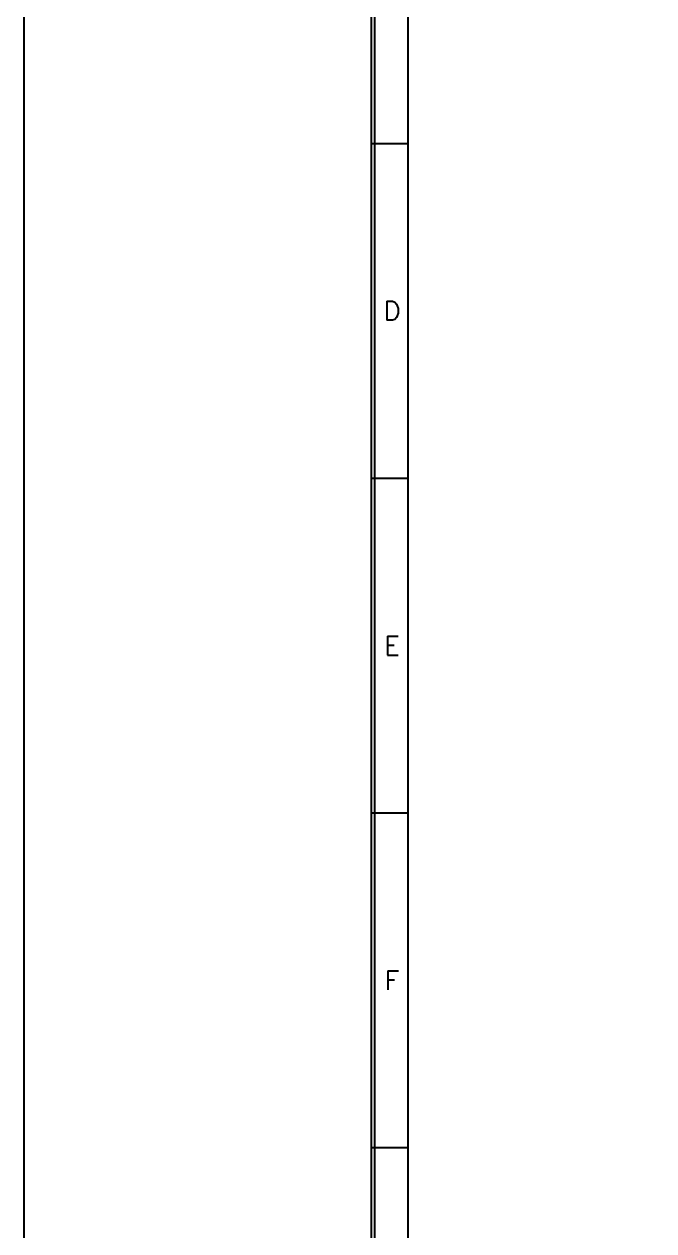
# Model space of a CAD drawing. Header units: millimetres. Extents: x 107 to 2900, y 85 to 3996.
# Drawn here: x 1879.8 to 2001.7, y 2777.8 to 3011.4 of the extents above; entities that cross this region are included whole.
import ezdxf
from ezdxf.enums import TextEntityAlignment as Align

# ---------------------------------------------------------------- set-up
doc = ezdxf.new("R2010")
doc.units = ezdxf.units.MM
for name, color, linetype in [('20', 2, 'Continuous'), ('30', 3, 'Continuous'), ('70', 7, 'Continuous')]:
    doc.layers.add(name, color=color, linetype=linetype)
doc.styles.add('SIMPLEX', font='SIMPLEX')

msp = doc.modelspace()

# ---------------------------------------------------------------- linework, layer by layer
msp.add_lwpolyline([(1879.826, 3363.289), (2900.497, 3363.289), (2900.497, 85.223), (1879.826, 85.223)], close=True)
at = {"layer": '20', "color": 7}
msp.add_line((1954.176, 2659.964), (1954.176, 3175.556), dxfattribs=at)
at = {"layer": '30', "color": 7}
for p, q in [((1947.048, 2988.284), (1954.176, 2988.284)), ((1947.048, 2923.484), (1954.176, 2923.484)), ((1947.048, 2858.684), (1954.176, 2858.684)), ((1947.048, 2793.884), (1954.176, 2793.884))]:
    msp.add_line(p, q, dxfattribs=at)
at = {"layer": '70', "color": 7}
for points in [[(2767.848, 2599.484), (1947.048, 2599.484), (1947.048, 3182.684), (2767.848, 3182.684)], [(2767.2, 2600.132), (1947.696, 2600.132), (1947.696, 3182.036), (2767.2, 3182.036)]]:
    msp.add_lwpolyline(points, close=True, dxfattribs=at)

# ---------------------------------------------------------------- texts
at = {"layer": '30', "color": 7, "style": 'SIMPLEX'}
for s, p in [('D', (1951.044, 2955.884)), ('E', (1951.044, 2891.084)), ('F', (1951.044, 2826.284))]:
    msp.add_text(s, height=3.672, dxfattribs=at).set_placement(p, align=Align.MIDDLE)

doc.saveas('drawing.dxf')
